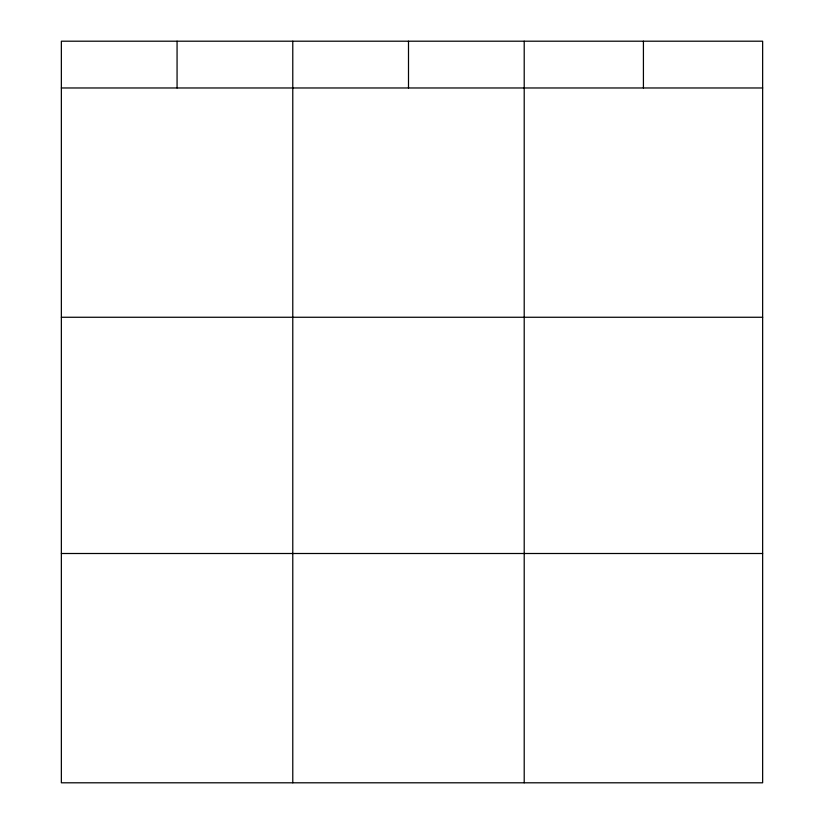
<?xml version="1.0" encoding="UTF-8"?>
<svg xmlns="http://www.w3.org/2000/svg" width="824" height="824" viewBox="0 0 824 824"><rect width="100%" height="100%" fill="white"/><g stroke="black" fill="none" stroke-linecap="round" stroke-linejoin="round"><path stroke-width="1.24" d="M762.643 317.261L762.643 41.2L61.357 41.2L61.357 782.8L762.643 782.8L762.643 317.261L61.357 317.261M61.357 87.972L762.643 87.972M61.357 553.501L762.643 553.501M643.42 41.2L643.42 87.972M524.208 41.2L524.208 782.8M408.498 41.2L408.498 87.972M292.778 41.2L292.778 782.8M177.067 41.2L177.067 87.972"/></g></svg>
